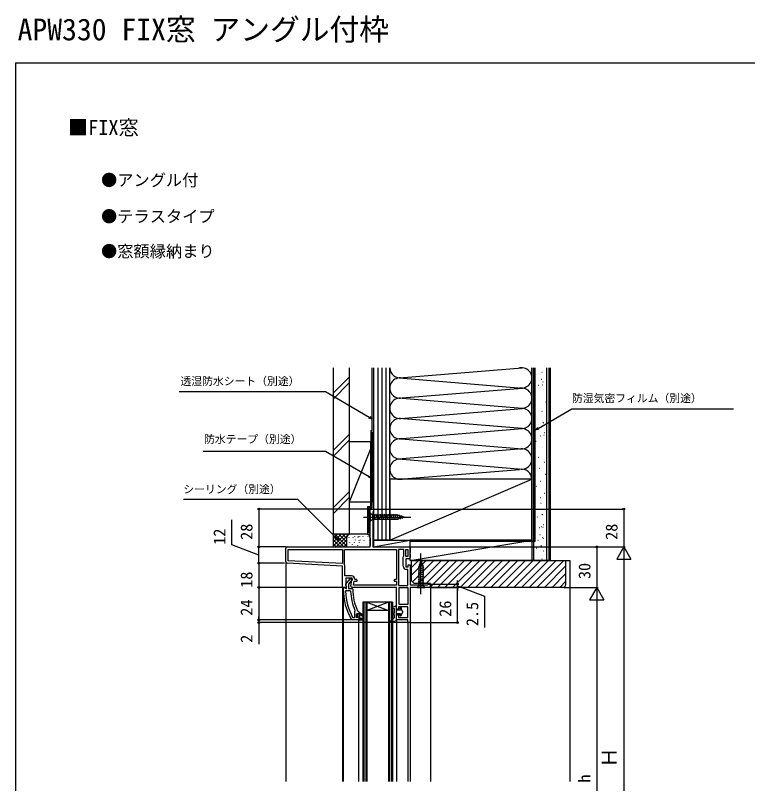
# Model space of a CAD drawing. Units: millimetres, scale not verified. Extents: x -525 to 525, y -785 to 780.
# Drawn here: x -525 to 17, y 212 to 780 of the extents above; entities that cross this region are included whole.
import ezdxf
from ezdxf.enums import TextEntityAlignment as Align

# ---------------------------------------------------------------- set-up
doc = ezdxf.new("R2010")
doc.units = ezdxf.units.MM
doc.header["$LTSCALE"] = 4
for name, color, linetype in [('0-1_USER1', 3, 'Continuous'), ('0-2_YKK_11', 7, 'Continuous'), ('0-3_YKK_12', 2, 'Continuous'), ('0-4_YKK_13', 4, 'Continuous'), ('0-6_YKK_D', 6, 'Continuous'), ('0-7_YKK_ZWAK', 7, 'Continuous'), ('0-8_YSS_K', 3, 'Continuous'), ('0-9_YSS_KE', 3, 'Continuous')]:
    doc.layers.add(name, color=color, linetype=linetype)
doc.styles.add('ＭＳ ゴシック', font='')
doc.styles.get('ＭＳ ゴシック').set_extended_font_data('MS Gothic')

msp = doc.modelspace()

# ---------------------------------------------------------------- linework, layer by layer
at = {"layer": '0-2_YKK_11'}
msp.add_line((-325, 376.249), (-325, 386.3), dxfattribs=at)
for points in [[(-324, 387.3), (-262.5, 387.3), (-262.5, 415.3), (-260, 415.3), (-260, 413.954), (-260.35, 413.477), (-260.7, 413), (-260.7, 387.3), (-233, 387.3), (-233, 383.223), (-233.188, 382.832), (-233.188, 382.364), (-233, 381.974), (-233, 379.498)], [(-281.6, 385.5), (-243, 385.5), (-243, 363.1), (-244.4, 363.1)], [(-281.526, 374.05), (-281.6, 374.312), (-281.6, 385.5)], [(-241.6, 385.5), (-241.6, 358.7), (-234.8, 358.7), (-234.8, 370.698), (-235.8, 370.698)], [(-238.1, 372.998), (-238.1, 379.798), (-237.9, 380.198), (-237.7, 380.598), (-237.7, 385.5), (-241.6, 385.5)], [(-276.785, 358.474), (-275.793, 364.1), (-280.6, 364.1), (-280.6, 358.744), (-280.058, 357.876), (-280.377, 357.3), (-283, 357.3), (-283, 373.099), (-324.052, 375.25)], [(-234, 378.498), (-236.3, 378.498), (-236.3, 372.498), (-234.5, 372.498), (-234.5, 374.098), (-233, 374.098), (-233, 359.3), (-220.092, 359.3), (-219.796, 359.55), (-219.5, 359.8), (-218, 359.8), (-218, 357.3), (-233, 357.3), (-233, 331.3), (-234.8, 331.3), (-234.8, 333.3), (-243, 333.3), (-243, 336.6)], [(-276.389, 365.9), (-281.2, 365.9), (-281.2, 372.898)], [(-280.587, 359.817), (-277.475, 363.8), (-276, 363.8), (-276, 362.699), (-276.475, 362.199), (-276.845, 362.008), (-278.6, 359.761), (-278.6, 356.6), (-275.999, 356.6), (-275.499, 356.103)], [(-282.5, 356.3), (-282.5, 357.3), (-281.4, 357.3), (-280.904, 356.863), (-280.606, 356.6), (-280.2, 356.6), (-280.2, 358), (-280.4, 358.4)], [(-244.4, 361.9), (-243, 361.9), (-243, 359.1), (-274.847, 359.1), (-274.353, 361.9), (-272.689, 361.9)], [(-272.689, 363.1), (-273.589, 363.1), (-274.089, 363.6)], [(-280.863, 354.479), (-280.363, 355), (-277.561, 355), (-277.061, 354.522)], [(-243, 342.1), (-243, 357.3), (-275.8, 357.3)], [(-242, 337.6), (-241.5, 337.6), (-241.5, 335.1), (-234.8, 335.1), (-234.8, 342.9), (-241.5, 342.9), (-241.5, 341.1), (-242, 341.1)], [(-274.2, 339.412), (-274.2, 334.9), (-275.106, 334.9), (-275.545, 335.162)], [(-273.855, 340.396), (-274.008, 339.806), (-274.2, 339.412)], [(-271.926, 339.991), (-271.486, 339.7), (-271, 339.2), (-271, 338.6), (-270.5, 338.6), (-267.368, 336.513), (-267.789, 335.835), (-270.5, 337.4), (-270.5, 334.3), (-268, 334.3), (-268, 333.3), (-271, 333.3), (-268, 333.3), (-268, 334.3), (-270.5, 334.3), (-270.5, 337.4), (-267.789, 335.835), (-267.368, 336.513), (-270.5, 338.6), (-271, 338.6), (-271, 337.8), (-271.3, 337.5), (-271.59, 337.725), (-272.075, 338.1), (-272.1, 338.1), (-272.1, 337.294), (-271.837, 336.996), (-271.837, 336.004), (-272.1, 335.706), (-272.1, 334.9), (-272.6, 335.4), (-272.6, 337.6), (-272.1, 338.1), (-272.1, 337.294), (-271.837, 336.996), (-271.837, 336.004), (-272.1, 335.706), (-272.1, 334.9), (-271.59, 335.275), (-271.3, 335.5)], [(-271.3, 335.5), (-271, 335.2), (-271, 333.3)], [(-271, 333.3), (-276.047, 333.3), (-276.482, 333.553)]]:
    msp.add_lwpolyline(points, dxfattribs=at)
for points in [[(-283, 374.901), (-323.2, 377.008), (-323.2, 385.5), (-283, 385.5)], [(-234.8, 385.498), (-234.8, 380.298), (-236.3, 380.298), (-236.3, 385.498)], [(-234.8, 357.3), (-234.8, 344.7), (-241.2, 344.7), (-241.2, 357.3)]]:
    msp.add_lwpolyline(points, close=True, dxfattribs=at)
for centre, radius, start, end in [((-324, 386.3), 1, 90.00001, 179.99999), ((-324, 376.249), 1, 180, 266.99997), ((-234, 379.498), 1, 270.00001, 359.99999), ((-283.4, 372.898), 2.2, 359.99999, 31.58636), ((-235.8, 372.998), 2.3, 180.00001, 269.99999), ((-276.389, 363.6), 2.3, 0.00001, 89.99999), ((-279.8, 359.2), 1, 141.91328, 233.13011), ((-275.8, 358.3), 1, 170.00002, 270), ((-272.689, 362.5), 0.6, 269.99999, 90.00001), ((-244.4, 362.5), 0.6, 89.99999, 270.00001), ((-236.5, 356.3), 46, 179.99999, 209.63715), ((-236.5, 356.3), 44.4, 182.34992, 208.42982), ((-236.5, 356.3), 40.6, 182.5101, 203.06204), ((-236.5, 356.3), 39, 180.29012, 204.71984), ((-242, 342.1), 1, 180.00001, 269.99999), ((-242, 336.6), 1, 90.00001, 179.99999)]:
    msp.add_arc(centre, radius, start, end, dxfattribs=at)
at = {"layer": '0-3_YKK_12'}
for p, q in [((-325, 376.2), (-325, 213.638)), ((-283, 357.8), (-283, 213.638)), ((-282.5, 357.3), (-282.5, 213.638)), ((-218, 357.8), (-218, 213.638)), ((-246, 346.3), (-268, 346.3)), ((-268, 346.3), (-268, 213.638)), ((-267.3, 346.3), (-267.3, 213.638)), ((-265.7, 346.3), (-265.7, 213.638)), ((-249, 346.3), (-265, 340.3)), ((-265, 346.3), (-265, 213.638)), ((-249, 346.3), (-249, 213.638)), ((-248.3, 346.3), (-248.3, 213.638)), ((-246.7, 346.3), (-246.7, 213.638)), ((-246, 346.3), (-246, 213.638)), ((-271, 213.638), (-271, 333.3)), ((-243, 333.8), (-243, 213.638)), ((-234.8, 331.8), (-234.8, 213.638)), ((-233, 331.8), (-233, 213.638))]:
    msp.add_line(p, q, dxfattribs=at)
msp.add_lwpolyline([(-265, 346.3), (-249, 340.3), (-265, 340.3)], dxfattribs=at)
at = {"layer": '0-4_YKK_13'}
for p, q in [((-267.5, 409.3), (-232.5, 409.3)), ((-262.5, 412.4), (-262.5, 406.2)), ((-262.5, 412.4), (-260.95, 410.85)), ((-242.416, 410.85), (-260.95, 410.85)), ((-260.95, 410.85), (-260.95, 407.75)), ((-258.524, 407.2), (-259.649, 411.4)), ((-256.971, 407.2), (-258.096, 411.4)), ((-255.418, 407.2), (-256.543, 411.4)), ((-253.865, 407.2), (-254.99, 411.4)), ((-252.312, 407.2), (-253.437, 411.4)), ((-250.759, 407.2), (-251.884, 411.4)), ((-249.206, 407.2), (-250.331, 411.4)), ((-247.653, 407.2), (-248.779, 411.4)), ((-246.1, 407.2), (-247.226, 411.4)), ((-244.547, 407.2), (-245.673, 411.4)), ((-242.994, 407.2), (-244.12, 411.4)), ((-241.511, 407.459), (-242.567, 411.4)), ((-237.5, 409.3), (-242.416, 410.85)), ((-237.5, 409.3), (-242.416, 407.75)), ((-240.079, 407.91), (-240.892, 410.946)), ((-238.647, 408.362), (-239.196, 410.412)), ((-262.5, 406.2), (-260.95, 407.75)), ((-260.95, 407.75), (-242.416, 407.75)), ((-225, 352.3), (-225, 382.3)), ((-225, 377.3), (-226.55, 372.384)), ((-224.062, 376.153), (-226.112, 375.604)), ((-225, 377.3), (-223.45, 372.384)), ((-223.159, 373.289), (-227.1, 372.233)), ((-222.9, 371.806), (-227.1, 370.68)), ((-222.9, 370.253), (-227.1, 369.127)), ((-223.61, 374.721), (-226.646, 373.908)), ((-226.55, 372.384), (-226.55, 358.85)), ((-223.45, 358.85), (-223.45, 372.384)), ((-222.9, 368.7), (-227.1, 367.574)), ((-222.9, 367.147), (-227.1, 366.021)), ((-222.9, 365.594), (-227.1, 364.468)), ((-222.9, 364.041), (-227.1, 362.916)), ((-228.1, 357.3), (-226.55, 358.85)), ((-222.9, 362.488), (-227.1, 361.363)), ((-222.9, 360.935), (-227.1, 359.81)), ((-226.55, 358.85), (-223.45, 358.85)), ((-221.9, 357.3), (-223.45, 358.85)), ((-228.1, 357.3), (-221.9, 357.3)), ((-246.193, 342.561), (-243, 343.9)), ((-245.807, 341.639), (-244.8, 342.061)), ((-243, 332.9), (-243, 343.9)), ((-240.5, 341.45), (-240.5, 342.2)), ((-240.446, 341.25), (-240.071, 340.6)), ((-239.7, 342.2), (-239.7, 341.566)), ((-238.3, 339.35), (-239.7, 341.566)), ((-244.8, 337.269), (-245.766, 336.758)), ((-244.8, 337.269), (-244.8, 334.9)), ((-240.071, 340.6), (-243, 340.6)), ((-243, 338.1), (-240.071, 338.1)), ((-240.5, 336.5), (-240.5, 337.25)), ((-240.446, 337.45), (-240.071, 338.1)), ((-238.3, 339.35), (-239.7, 337.134)), ((-239.7, 337.134), (-239.7, 336.5)), ((-247.367, 332.598), (-244.8, 334.9)), ((-247.004, 331.912), (-243, 332.9))]:
    msp.add_line(p, q, dxfattribs=at)
msp.add_lwpolyline([(-244.8, 342.061), (-244.8, 338.4), (-246.234, 337.642)], dxfattribs=at)
for centre, radius, start, end in [((-246, 342.1), 0.5, 112.74717, 292.74717), ((-240.1, 342.2), 0.4, 360, 180.00219), ((-240.1, 341.45), 0.4, 180, 210.00159), ((-246, 337.2), 0.5, 117.86478, 297.86478), ((-240.1, 337.25), 0.4, 150.0011, 180), ((-240.1, 336.5), 0.4, 180.00219, 360), ((-247.1, 332.3), 0.4, 131.88663, 283.8652)]:
    msp.add_arc(centre, radius, start, end, dxfattribs=at)
at = {"layer": '0-6_YKK_D'}
for p, q in [((-263, 415.3), (-346, 415.3)), ((-345, 415.3), (-345, 387.3)), ((-259.5, 415.3), (-74, 415.3)), ((-75, 415.3), (-75, 387.3)), ((-325, 387.3), (-346, 387.3)), ((-325, 387.3), (-346, 387.3)), ((-345, 375.3), (-345, 387.3)), ((-232.5, 387.3), (-74, 387.3)), ((-232.5, 387.3), (-74, 387.3)), ((-232.5, 387.3), (-94, 387.3)), ((-95, 387.3), (-95, 357.3)), ((-75, 387.3), (-80.25, 378.207)), ((-75, 387.3), (-69.75, 378.207)), ((-75, 387.3), (-75, 369.113)), ((-326, 375.3), (-346, 375.3)), ((-326, 375.3), (-346, 375.3)), ((-345, 375.3), (-345, 357.3)), ((-80.25, 378.207), (-69.75, 378.207)), ((-75, 376.8), (-75, 87.8)), ((-217.5, 359.8), (-197, 359.8)), ((-198, 359.8), (-198, 362.35)), ((-198, 357.3), (-198, 359.8)), ((-198, 357.3), (-198, 359.8)), ((-283.5, 357.3), (-346, 357.3)), ((-283.5, 357.3), (-346, 357.3)), ((-345, 357.3), (-345, 333.3)), ((-217.5, 357.3), (-197, 357.3)), ((-217.5, 357.3), (-197, 357.3)), ((-198, 331.3), (-198, 357.3)), ((-198, 357.3), (-198, 354.75)), ((-119.001, 357.3), (-94, 357.3)), ((-119.001, 357.3), (-94, 357.3)), ((-95, 357.3), (-100.25, 348.207)), ((-95, 357.3), (-89.75, 348.207)), ((-95, 357.3), (-95, 339.113)), ((-100.25, 348.207), (-89.75, 348.207)), ((-95, 346.8), (-95, 87.8)), ((-345, 333.3), (-345, 335.85)), ((-277.047, 333.3), (-346, 333.3)), ((-276.902, 333.3), (-346, 333.3)), ((-234.9, 331.3), (-346, 331.3)), ((-345, 333.3), (-345, 331.3)), ((-345, 331.3), (-345, 315.245)), ((-232.5, 331.3), (-197, 331.3))]:
    msp.add_line(p, q, dxfattribs=at)
for points in [[(-261, 481.854), (-263.208, 483.129), (-295.732, 501.907), (-403.768, 501.907)], [(-140.501, 473.653), (-138.293, 474.928), (-113.382, 489.31), (6.116, 489.31)], [(-262.867, 483.721), (-261, 481.854), (-263.55, 482.537)], [(-137.951, 474.336), (-140.501, 473.653), (-138.634, 475.52)], [(-261, 437.913), (-263.208, 439.188), (-295.732, 457.965), (-386.164, 457.965)], [(-262.867, 439.779), (-261, 437.913), (-263.55, 438.596)], [(-286.101, 392.435), (-287.904, 394.238), (-316.071, 422.406), (-400.593, 422.406)], [(-345, 381.3), (-365, 388.717), (-365, 407.444)], [(-287.421, 394.721), (-286.101, 392.435), (-288.387, 393.755)], [(-198, 358.55), (-178, 350.79), (-178, 327.563)]]:
    msp.add_lwpolyline(points, dxfattribs=at)
for centre in [(-345, 415.3), (-75, 415.3), (-345, 387.3), (-345, 387.3), (-95, 387.3), (-345, 375.3), (-345, 375.3), (-198, 359.8), (-345, 357.3), (-345, 357.3), (-198, 357.3), (-198, 357.3), (-345, 333.3), (-345, 333.3), (-345, 331.3), (-198, 331.3)]:
    msp.add_circle(centre, 0.637, dxfattribs=at)
at = {"layer": '0-7_YKK_ZWAK'}
for q in [(-525, -784.7), (525, 745.3)]:
    msp.add_line((-525, 745.3), q, dxfattribs=at)
at = {"layer": '0-8_YSS_K'}
for p, q in [((-260, 519.8), (-260, 392.3)), ((-257, 519.8), (-257, 392.3)), ((-254, 519.8), (-254, 392.3)), ((-251, 519.8), (-251, 392.3)), ((-248.001, 437.3), (-248.001, 519.8)), ((-248, 392.3), (-248, 519.8)), ((-240.807, 512.306), (-150.12, 519.8)), ((-143.001, 437.3), (-143.001, 519.8)), ((-141.5, 377.3), (-141.5, 519.8)), ((-132, 377.3), (-132, 519.8)), ((-129.5, 519.8), (-129.5, 377.3)), ((-290.001, 500.94), (-278.001, 512.94)), ((-241.089, 512.317), (-150.12, 504.8)), ((-139.646, 514.984), (-139.446, 514.984)), ((-135.644, 516.585), (-135.444, 516.585)), ((-131.806, 513.077), (-131.606, 513.077)), ((-290.001, 496.698), (-278.001, 508.698)), ((-138.045, 506.981), (-137.845, 506.981)), ((-135.808, 511.476), (-135.608, 511.476)), ((-135.402, 507.281), (-135.202, 507.281)), ((-134.844, 509.382), (-134.644, 509.382)), ((-238.969, 497.458), (-150.12, 504.8)), ((-134.207, 503.473), (-134.007, 503.473)), ((-150.12, 489.8), (-241.819, 497.377)), ((-132.606, 494.67), (-132.406, 494.67)), ((-239.969, 482.375), (-150.12, 489.8)), ((-135.666, 487.739), (-135.466, 487.739)), ((-150.12, 474.8), (-240.894, 482.301)), ((-138.418, 477.539), (-138.218, 477.539)), ((-134.92, 479.533), (-134.72, 479.533)), ((-134.417, 479.139), (-134.217, 479.139)), ((-238.936, 467.461), (-150.12, 474.8)), ((-133.616, 471.936), (-133.416, 471.936)), ((-290.001, 458.514), (-278.001, 470.514)), ((-290.001, 454.271), (-278.001, 466.271)), ((-239.556, 467.19), (-150.12, 459.8)), ((-136.818, 469.536), (-136.618, 469.536)), ((-134.174, 469.835), (-133.974, 469.835)), ((-278.001, 465.3), (-262, 465.3)), ((-278.001, 465.3), (-278.001, 420.3)), ((-260.001, 420.3), (-260.001, 464.3)), ((-140.019, 465.534), (-139.819, 465.534)), ((-135.217, 460.732), (-135.017, 460.732)), ((-262, 460.327), (-278.001, 420.3)), ((-150.12, 459.8), (-238.969, 452.458)), ((-238.969, 452.142), (-150.12, 444.8)), ((-138.277, 453.801), (-138.077, 453.801)), ((-133.801, 450.071), (-133.601, 450.071)), ((-240.807, 437.306), (-152.033, 444.642)), ((-137.531, 445.595), (-137.331, 445.595)), ((-133.055, 441.119), (-132.855, 441.119)), ((-248.001, 392.3), (-143.001, 437.3)), ((-139.769, 432.168), (-139.569, 432.168)), ((-136.785, 435.898), (-136.585, 435.898)), ((-278.001, 428.088), (-290.001, 416.088)), ((-133.801, 426.946), (-133.601, 426.946)), ((-290.001, 411.845), (-278.001, 423.845)), ((-136.785, 423.962), (-136.585, 423.962)), ((-262, 420.3), (-278.001, 420.3)), ((-136.36, 419.758), (-136.16, 419.758)), ((-139.112, 409.558), (-138.912, 409.558)), ((-135.614, 411.553), (-135.414, 411.553)), ((-135.11, 411.159), (-134.91, 411.159)), ((-134.31, 403.956), (-134.11, 403.956)), ((-137.511, 401.555), (-137.311, 401.555)), ((-135.802, 402.4), (-135.602, 402.4)), ((-134.868, 401.855), (-134.668, 401.855)), ((-277.001, 396.807), (-290.001, 396.807)), ((-290.001, 396.807), (-290.001, 387.3)), ((-290.001, 387.949), (-281.143, 396.807)), ((-290.001, 390.778), (-283.972, 396.807)), ((-290.001, 393.606), (-286.8, 396.807)), ((-290.001, 396.435), (-289.628, 396.807)), ((-290.001, 395.292), (-282.01, 387.301)), ((-290.001, 392.464), (-284.838, 387.301)), ((-288.687, 396.807), (-280.001, 388.121)), ((-287.821, 387.3), (-278.315, 396.807)), ((-285.859, 396.807), (-280.001, 390.949)), ((-284.993, 387.301), (-280.001, 392.292)), ((-283.03, 396.807), (-280.001, 393.778)), ((-280.202, 396.807), (-279.22, 395.826)), ((-280.001, 393.807), (-280.001, 387.302)), ((-278.173, 394.002), (-278.173, 394.202)), ((-277.374, 396.807), (-277.353, 396.786)), ((-265.001, 396.807), (-277.001, 396.807)), ((-265.416, 396.806), (-277.001, 396.807)), ((-275.16, 394.002), (-275.16, 394.202)), ((-273.834, 395.003), (-273.834, 395.203)), ((-273.5, 392.333), (-273.5, 392.533)), ((-271.49, 394.002), (-271.49, 394.202)), ((-271.319, 395.003), (-271.319, 395.203)), ((-270.163, 395.003), (-270.163, 395.203)), ((-269.829, 392.333), (-269.829, 392.533)), ((-267.648, 395.003), (-267.648, 395.203)), ((-264.15, 395.003), (-264.15, 395.203)), ((-262.501, 393.807), (-262.501, 388.307)), ((-260.001, 392.3), (-233.001, 392.3)), ((-248, 392.3), (-260, 392.3)), ((-233.001, 377.3), (-233.001, 392.3)), ((-143, 392.3), (-233.001, 392.3)), ((-233, 377.301), (-143, 392.3)), ((-233, 377.3), (-233, 392.3)), ((-143, 392.3), (-143, 377.3)), ((-138.554, 392.199), (-138.354, 392.199)), ((-137.01, 396.459), (-136.81, 396.459)), ((-135.056, 394.194), (-134.856, 394.194)), ((-134.553, 393.8), (-134.353, 393.8)), ((-290.001, 389.636), (-287.666, 387.3)), ((-282.164, 387.301), (-279.983, 389.482)), ((-277.506, 390.664), (-277.506, 390.864)), ((-275.675, 388.808), (-275.675, 389.008)), ((-274.159, 390.33), (-274.159, 390.53)), ((-271.652, 388.327), (-271.652, 388.527)), ((-270.707, 391.73), (-270.707, 391.93)), ((-270.488, 390.33), (-270.488, 390.53)), ((-267.036, 391.73), (-267.036, 391.93)), ((-264.648, 388.995), (-264.648, 389.195)), ((-263.98, 391.665), (-263.98, 391.865)), ((-136.264, 388.253), (-136.064, 388.253)), ((-135.76, 387.859), (-135.56, 387.859)), ((-133.753, 386.597), (-133.553, 386.597)), ((-139.762, 386.259), (-139.562, 386.259)), ((-136.954, 384.196), (-136.754, 384.196)), ((-134.31, 384.496), (-134.11, 384.496)), ((-143, 377.3), (-233.001, 377.3)), ((-232.001, 372.123), (-226.824, 377.3)), ((-231.584, 366.883), (-221.168, 377.3)), ((-231.256, 361.555), (-215.511, 377.3)), ((-226.854, 360.3), (-209.854, 377.3)), ((-221.197, 360.3), (-204.197, 377.3)), ((-218.001, 357.839), (-198.54, 377.3)), ((-212.883, 357.3), (-192.883, 377.3)), ((-207.226, 357.3), (-187.226, 377.3)), ((-201.57, 357.3), (-181.57, 377.3)), ((-195.913, 357.3), (-175.913, 377.3)), ((-190.256, 357.3), (-170.256, 377.3)), ((-184.599, 357.3), (-164.599, 377.3)), ((-178.942, 357.3), (-158.942, 377.3)), ((-173.285, 357.3), (-153.285, 377.3)), ((-167.628, 357.3), (-147.628, 377.3)), ((-161.972, 357.3), (-141.972, 377.3)), ((-156.315, 357.3), (-136.315, 377.3)), ((-150.658, 357.3), (-130.658, 377.3)), ((-145.001, 357.3), (-125.001, 377.3)), ((-139.344, 357.3), (-119.344, 377.3)), ((-138.161, 378.255), (-137.961, 378.255)), ((-135.518, 378.555), (-135.318, 378.555)), ((-134.96, 380.656), (-134.76, 380.656)), ((-118.001, 377.3), (-115.001, 377.3)), ((-115, 377.3), (-115.001, 213.721)), ((-133.687, 357.3), (-118.001, 372.986)), ((-128.03, 357.3), (-118.001, 367.329)), ((-122.373, 357.3), (-118.001, 361.673))]:
    msp.add_line(p, q, dxfattribs=at)
msp.add_lwpolyline([(-260, 392.3), (-260, 387.3), (-233, 392.3)], dxfattribs=at)
for centre, radius, start, end in [((-240.501, 519.8), 7.5, 179.99999, 281.78379), ((-150.501, 512.3), 7.5, 258.21646, 101.78354), ((-240.501, 504.8), 7.5, 78.21668, 281.78356), ((-150.501, 497.3), 7.5, 258.21646, 101.78364), ((-240.501, 489.8), 7.5, 78.21644, 281.78379), ((-150.501, 482.3), 7.5, 258.21646, 101.78354), ((-240.501, 474.8), 7.5, 78.21668, 281.78379), ((-150.501, 467.3), 7.5, 258.21646, 101.78354), ((-240.501, 459.8), 7.5, 78.21668, 281.78379), ((-150.501, 452.3), 7.5, 258.21646, 101.78354), ((-240.501, 444.8), 7.5, 78.21668, 281.78379), ((-150.501, 437.3), 7.5, 0, 101.78354), ((-277.001, 393.807), 3, 90, 180), ((-265.5, 393.807), 3, 0, 90)]:
    msp.add_arc(centre, radius, start, end, dxfattribs=at)
at = {"layer": '0-9_YSS_KE'}
for p, q in [((-290.001, 519.8), (-290.001, 396.807)), ((-261, 473.303), (-261, 519.8)), ((-143, 519.8), (-143, 377.3)), ((-140.501, 391.3), (-140.501, 519.8)), ((-262, 473.303), (-261, 473.303)), ((-262, 473.303), (-262, 464.3)), ((-261, 472.303), (-261, 464.3)), ((-264.5, 417.3), (-264.5, 397.3)), ((-263.5, 416.3), (-263.5, 397.3)), ((-140.501, 391.3), (-233.001, 391.3))]:
    msp.add_line(p, q, dxfattribs=at)
for points in [[(-278.001, 519.8), (-278.001, 396.807), (-290.001, 396.807)], [(-130.5, 519.8), (-130.5, 377.3), (-143, 377.3)], [(-264.5, 417.3), (-262, 417.3), (-262, 465.3)], [(-263.5, 416.3), (-261, 416.3), (-261, 464.3)], [(-232.001, 377.3), (-118.001, 377.3), (-118.001, 359.3)], [(-120.001, 357.3), (-218.001, 357.3), (-218.001, 360.3), (-230.001, 360.3), (-232.001, 362.3), (-232.001, 377.3)]]:
    msp.add_lwpolyline(points, dxfattribs=at)
msp.add_lwpolyline([(-143.001, 392.3), (-143.001, 437.3), (-248.001, 437.3), (-248.001, 392.3)], close=True, dxfattribs=at)
msp.add_arc((-120.001, 359.3), 2, 270.00001, 359.99999, dxfattribs=at)

# ---------------------------------------------------------------- texts
at = {"layer": '0-1_USER1', "style": 'ＭＳ ゴシック'}
for s, height, p in [('APW330 FIX窓 アングル付枠', 16.13, (-523.375, 757.175)), ('■FIX窓', 11, (-486.153, 688.749)), ('●アングル付', 8.798, (-461.636, 651.595)), ('●テラスタイプ', 8.798, (-461.636, 624.732)), ('●窓額縁納まり', 8.798, (-461.636, 598.936))]:
    msp.add_text(s, height=height, dxfattribs=at).set_placement(p, align=Align.BOTTOM_LEFT)
at = {"layer": '0-6_YKK_D', "style": 'ＭＳ ゴシック'}
for s, p in [('透湿防水シート（別途）', (-402.875, 505.167)), ('防湿気密フィルム（別途）', (-113.328, 492.537)), ('防水テープ（別途）', (-385.44, 462.248)), ('シーリング（別途）', (-400.786, 425.222))]:
    msp.add_text(s, height=5.865, dxfattribs=at).set_placement(p, align=Align.BOTTOM_LEFT)
for s, height, p in [('28', 8.798, (-347, 392.539)), ('28', 8.798, (-77, 392.539)), ('12', 8.798, (-367, 388.876)), ('30', 8.798, (-97, 363.502)), ('18', 8.798, (-347, 357.061)), ('24', 8.798, (-347, 336.402)), ('26', 8.798, (-200, 335.607)), ('2.5', 8.798, (-180, 328.677)), ('2', 8.798, (-347, 316.359)), ('Ｈ', 11, (-77, 223.948)), ('h', 8.798, (-97, 212.936))]:
    msp.add_text(s, height=height, rotation=90, dxfattribs=at).set_placement(p, align=Align.BOTTOM_LEFT)

doc.saveas('drawing.dxf')
